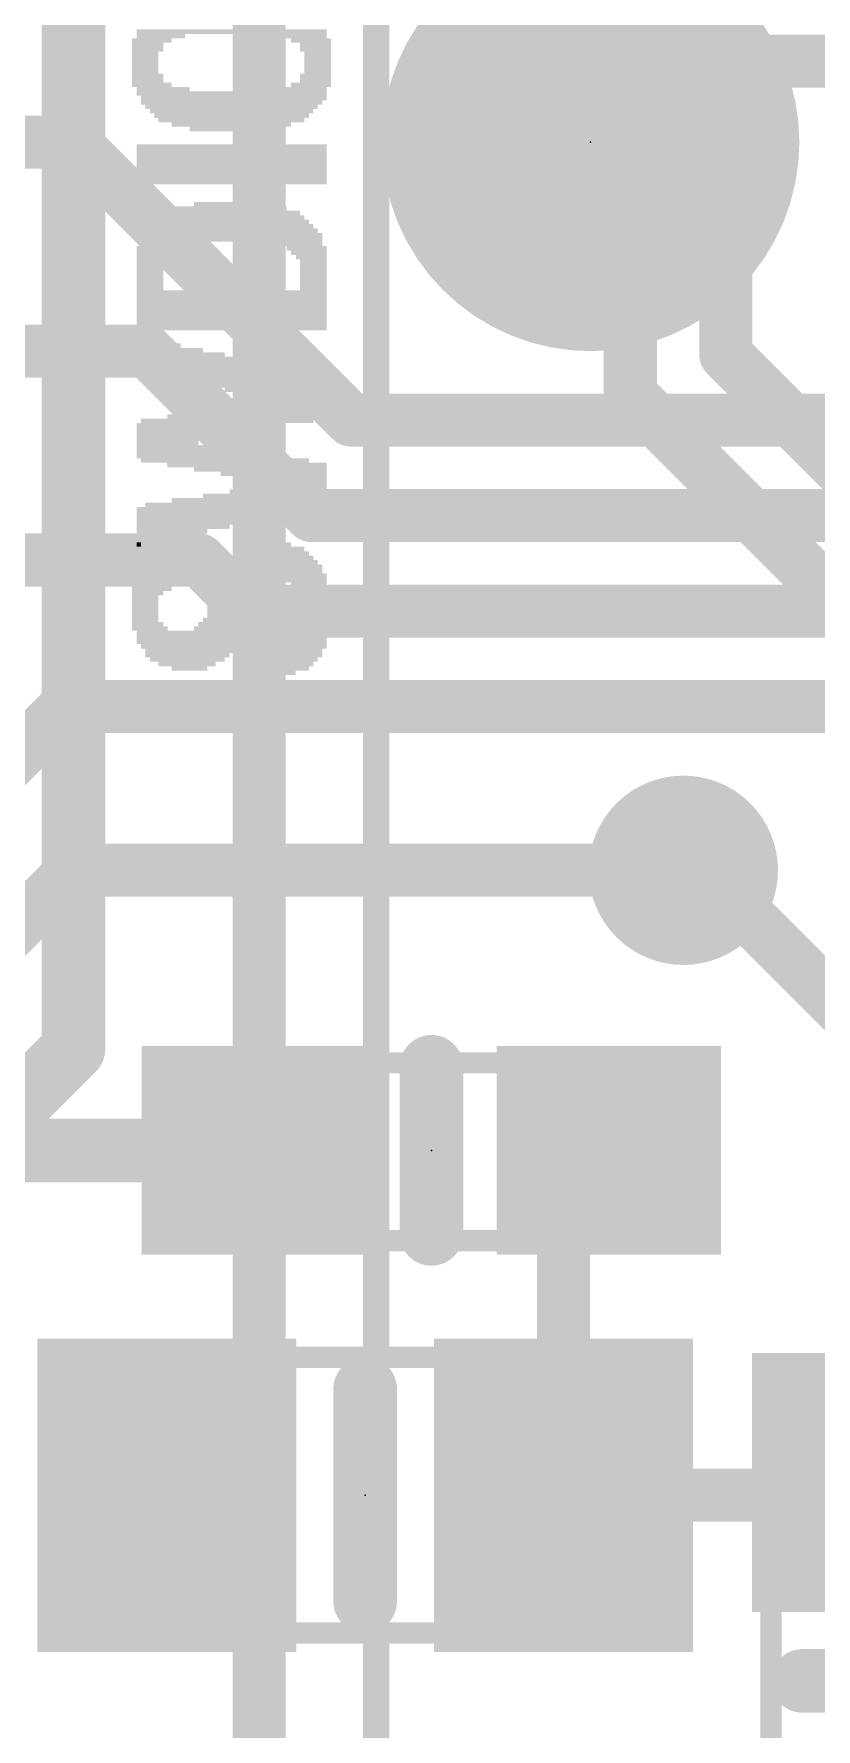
# Model space of a CAD drawing. Extents: x -59 to 59, y -28 to 22.
# Drawn here: x 16.56 to 20.3, y -5.69 to 2.42 of the extents above; entities that cross this region are included whole.
import ezdxf

# ---------------------------------------------------------------- set-up
doc = ezdxf.new("R2010")
doc.units = 0
for name, color, linetype in [('1', 12, 'CONTINUOUS'), ('16', 5, 'CONTINUOUS'), ('18', 110, 'CONTINUOUS'), ('200', 132, 'CONTINUOUS'), ('21', 40, 'CONTINUOUS'), ('22', 6, 'CONTINUOUS'), ('23', 53, 'CONTINUOUS'), ('51', 253, 'CONTINUOUS')]:
    doc.layers.add(name, color=color, linetype=linetype)

# ---------------------------------------------------------------- blocks, each defined once
blk = doc.blocks.new('RECT')
blk.add_solid([(-0.5, -0.5), (0.5, -0.5), (-0.5, 0.5), (0.5, 0.5)])
blk = doc.blocks.new('PIE')
at = {"const_width": 0.5}
blk.add_lwpolyline([(0, -0.25, 1), (0, 0.25, 1), (0, -0.25)], format="xyb", dxfattribs=at)
blk = doc.blocks.new('ROUNDV')
at = {"const_width": 0.5}
blk.add_lwpolyline([(0, -0.25, 1), (0, 0.25, 1), (0, -0.25)], format="xyb", dxfattribs=at)

msp = doc.modelspace()

# ---------------------------------------------------------------- linework, layer by layer
at = {"layer": '1'}
for points, const_width in [([(19.2245, 1.905), (19.6128, 2.2933)], 0.254), ([(19.6128, 2.2933), (31.9627, 2.2933)], 0.254), ([(15.579, 1.905), (16.748, 1.905)], 0.254), ([(16.748, 1.905), (18.0782, 0.5748)], 0.254), ([(15.579, 0.905), (17.1014, 0.905)], 0.254), ([(17.1014, 0.905), (17.8888, 0.1176)], 0.254), ([(18.0782, 0.5748), (20.4343, 0.5748)], 0.254), ([(17.8888, 0.1176), (20.6237, 0.1176)], 0.254), ([(15.605, -0.095), (17.351, -0.095)], 0.254), ([(17.351, -0.095), (17.5956, -0.3396)], 0.254), ([(17.5956, -0.3396), (20.8131, -0.3396)], 0.254), ([(16.415, -1.095), (16.7132, -0.7968)], 0.254), ([(16.7132, -0.7968), (21.0024, -0.7968)], 0.254), ([(16.748, -1.5802), (16.24, -2.0882)], 0.254), ([(19.669, -1.5802), (16.748, -1.5802)], 0.254), ([(17.6125, -2.921), (16.2626, -2.921)], 0.3048), ([(19.3125, -2.921), (19.095, -3.1385)], 0.254), ([(19.095, -3.1385), (19.095, -4.572)], 0.254), ([(19.095, -4.572), (20.6875, -4.572)], 0.254)]:
    msp.add_lwpolyline(points, dxfattribs=dict(at, const_width=const_width))
for points, const_width in [([(19.6128, 2.3568, 1), (19.6128, 2.2298)], 0.127), ([(19.6577, 2.2484, 1), (19.5679, 2.3382)], 0.127), ([(16.7929, 1.9499, 1), (16.7031, 1.8601)], 0.127), ([(16.748, 1.8415, 1), (16.748, 1.9685)], 0.127), ([(19.1796, 1.9499, 1), (19.2694, 1.8601)], 0.127), ([(17.1463, 0.9499, 1), (17.0565, 0.8601)], 0.127), ([(17.1014, 0.8415, 1), (17.1014, 0.9685)], 0.127), ([(18.0782, 0.6383, 1), (18.0782, 0.5113)], 0.127), ([(18.0333, 0.5299, 1), (18.1231, 0.6197)], 0.127), ([(17.8888, 0.1811, 1), (17.8888, 0.0541)], 0.127), ([(17.8439, 0.0727, 1), (17.9337, 0.1625)], 0.127), ([(17.3959, -0.0501, 1), (17.3061, -0.1399)], 0.127), ([(17.351, -0.1585, 1), (17.351, -0.0315)], 0.127), ([(17.5956, -0.2761, 1), (17.5956, -0.4031)], 0.127), ([(17.5507, -0.3845, 1), (17.6405, -0.2947)], 0.127), ([(16.7132, -0.7333, 1), (16.7132, -0.8603)], 0.127), ([(16.7581, -0.8417, 1), (16.6683, -0.7519)], 0.127), ([(16.748, -1.5167, 1), (16.748, -1.6437)], 0.127), ([(16.7929, -1.6251, 1), (16.7031, -1.5353)], 0.127), ([(19.669, -1.6437, 1), (19.669, -1.5167)], 0.127), ([(17.6125, -2.9972, 1), (17.6125, -2.8448)], 0.1524), ([(19.3574, -2.9659, 1), (19.2676, -2.8761)], 0.127), ([(19.1585, -3.1385, 1), (19.0315, -3.1385)], 0.127), ([(19.0501, -3.0936, 1), (19.1399, -3.1834)], 0.127), ([(19.095, -4.5085, 1), (19.095, -4.6355)], 0.127), ([(19.0315, -4.572, 1), (19.1585, -4.572)], 0.127)]:
    msp.add_lwpolyline(points, format="xyb", dxfattribs=dict(at, const_width=const_width))
at = {"layer": '16'}
for points, const_width in [([(19.415, 13.208), (19.415, 0.6985)], 0.254), ([(16.748, -2.4356), (16.748, 9.525)], 0.3048), ([(19.8722, 0.8879), (19.8722, 7.8573)], 0.254), ([(17.637, 5.461), (17.637, -10.287)], 0.254), ([(23.2312, -2.4711), (19.8722, 0.8879)], 0.254), ([(23.0418, -2.9283), (19.415, 0.6985)], 0.254), ([(19.669, -1.5802), (19.7593, -1.5802)], 0.254), ([(23.1321, -4.953), (19.7593, -1.5802)], 0.254), ([(16.058, -3.1256), (16.748, -2.4356)], 0.3048)]:
    msp.add_lwpolyline(points, dxfattribs=dict(at, const_width=const_width))
for points, const_width in [([(19.9171, 0.9328, 1), (19.8273, 0.843)], 0.127), ([(19.8087, 0.8879, 1), (19.9357, 0.8879)], 0.127), ([(19.4599, 0.7434, 1), (19.3701, 0.6536)], 0.127), ([(19.3515, 0.6985, 1), (19.4785, 0.6985)], 0.127), ([(19.669, -1.5167, 1), (19.669, -1.6437)], 0.127), ([(19.8042, -1.5353, 1), (19.7144, -1.6251)], 0.127), ([(19.7593, -1.6437, 1), (19.7593, -1.5167)], 0.127), ([(16.8019, -2.4895, 1), (16.6941, -2.3817)], 0.1524), ([(16.6718, -2.4356, 1), (16.8242, -2.4356)], 0.1524)]:
    msp.add_lwpolyline(points, format="xyb", dxfattribs=dict(at, const_width=const_width))
at = {"layer": '21', "const_width": 0.3048}
for points in [[(18.4625, -3.321), (18.4625, -2.521)], [(18.145, -5.08), (18.145, -4.064)], [(20.2405, -5.461), (21.2565, -5.461)]]:
    msp.add_lwpolyline(points, dxfattribs=at)
at = {"layer": '21', "const_width": 0.1524}
for points in [[(18.5387, -2.521, 1), (18.3863, -2.521)], [(18.3863, -3.321, 1), (18.5387, -3.321)], [(18.2212, -4.064, 1), (18.0688, -4.064)], [(18.0688, -5.08, 1), (18.2212, -5.08)], [(20.2405, -5.3848, 1), (20.2405, -5.5372)]]:
    msp.add_lwpolyline(points, format="xyb", dxfattribs=at)
at = {"layer": '22', "const_width": 0.127}
msp.add_lwpolyline([(18.1975, 5.416), (18.1975, -21.784)], dxfattribs=at)
at = {"layer": '23'}
for p in [(19.2245, 1.905), (18.4625, -2.921), (18.145, -4.572)]:
    msp.add_point(p, dxfattribs=at)
at = {"layer": '51', "const_width": 0.1016}
for points in [[(18.8185, -2.502), (18.1065, -2.502)], [(18.8185, -3.353), (18.1065, -3.353)], [(18.501, -3.912), (17.764, -3.912)], [(20.0885, -5.842), (20.0885, -5.08)], [(18.526, -5.232), (17.764, -5.232)]]:
    msp.add_lwpolyline(points, dxfattribs=at)
at = {"layer": '51', "const_width": 0.0508}
for points in [[(18.1065, -2.4766, 1), (18.1065, -2.5274)], [(18.8185, -2.5274, 1), (18.8185, -2.4766)], [(18.1065, -3.3276, 1), (18.1065, -3.3784)], [(18.8185, -3.3784, 1), (18.8185, -3.3276)], [(17.764, -3.8866, 1), (17.764, -3.9374)], [(18.501, -3.9374, 1), (18.501, -3.8866)], [(20.1139, -5.08, 1), (20.0631, -5.08)], [(17.764, -5.2066, 1), (17.764, -5.2574)], [(18.526, -5.2574, 1), (18.526, -5.2066)]]:
    msp.add_lwpolyline(points, format="xyb", dxfattribs=at)

# ---------------------------------------------------------------- block references
at = {"layer": '1', "xscale": 2, "yscale": 2}
msp.add_blockref('PIE', (19.2245, 1.905), dxfattribs=at)
at = {"layer": '1', "xscale": 1.075, "rotation": 180}
for p in [(17.6125, -2.921), (19.3125, -2.921)]:
    msp.add_blockref('RECT', p, dxfattribs=at)
at = {"layer": '1', "xscale": 1.24, "yscale": 1.5}
for p, rotation in [((17.195, -4.572), 180), ((19.095, -4.572), 180), ((20.7485, -4.511), 90)]:
    msp.add_blockref('RECT', p, dxfattribs=dict(at, rotation=rotation))
at = {"layer": '18', "xscale": 0.9064, "yscale": 0.9064}
msp.add_blockref('ROUNDV', (19.669, -1.5802), dxfattribs=at)
msp.add_blockref('ROUNDV', (19.669, -1.5802), dxfattribs=at)
at = {"layer": '200'}
for p, xscale, yscale in [((17.5057, 2.4342), 0.9093, 0.0211), ((17.1234, 2.3918), 0.1905, 0.0211), ((17.1031, 2.3707), 0.1499, 0.0211), ((17.1031, 2.3495), 0.1499, 0.0213), ((17.1666, 2.413), 0.2311, 0.0213), ((17.8435, 2.413), 0.2337, 0.0213), ((17.8854, 2.3918), 0.1905, 0.0211), ((17.907, 2.3707), 0.1473, 0.0211), ((17.907, 2.3495), 0.1473, 0.0213), ((17.0917, 2.3283), 0.127, 0.0211), ((17.0917, 2.3072), 0.127, 0.0211), ((17.0917, 2.286), 0.127, 0.0213), ((17.0917, 2.2648), 0.127, 0.0211), ((17.9172, 2.3283), 0.127, 0.0211), ((17.9172, 2.3072), 0.127, 0.0211), ((17.9172, 2.286), 0.127, 0.0213), ((17.9172, 2.2648), 0.127, 0.0211), ((17.0917, 2.2437), 0.127, 0.0211), ((17.1031, 2.2225), 0.1499, 0.0213), ((17.1031, 2.2013), 0.1499, 0.0211), ((17.907, 2.2225), 0.1473, 0.0213), ((17.907, 2.2013), 0.1473, 0.0211), ((17.9172, 2.2437), 0.127, 0.0211), ((17.1234, 2.1802), 0.1905, 0.0211), ((17.178, 2.159), 0.254, 0.0213), ((17.5057, 2.1378), 0.9093, 0.0211), ((17.5158, 2.1167), 0.889, 0.0211), ((17.8435, 2.159), 0.2337, 0.0213), ((17.8854, 2.1802), 0.1905, 0.0211), ((17.5057, 2.0955), 0.8687, 0.0213), ((17.5044, 2.0743), 0.8255, 0.0211), ((17.5057, 2.0532), 0.7823, 0.0211), ((17.5057, 2.032), 0.7417, 0.0213), ((17.5044, 2.0108), 0.6985, 0.0211), ((17.5044, 1.9897), 0.5715, 0.0211), ((17.5057, 1.9685), 0.4013, 0.0213), ((17.5057, 1.8838), 0.9093, 0.0211), ((17.5057, 1.8627), 0.9093, 0.0211), ((17.5057, 1.8415), 0.9093, 0.0213), ((17.5057, 1.8203), 0.9093, 0.0211), ((17.5057, 1.7992), 0.9093, 0.0211), ((17.5057, 1.778), 0.9093, 0.0213), ((17.5057, 1.7568), 0.9093, 0.0211), ((17.5057, 1.7357), 0.9093, 0.0211), ((17.5057, 1.7145), 0.9093, 0.0213), ((17.4943, 1.5452), 0.7188, 0.0211), ((17.5057, 1.5663), 0.6553, 0.0211), ((17.4943, 1.5875), 0.5512, 0.0213), ((17.4943, 1.6087), 0.3378, 0.0211), ((17.5057, 1.4605), 0.8687, 0.0213), ((17.4943, 1.5028), 0.8052, 0.0211), ((17.5044, 1.4817), 0.8255, 0.0211), ((17.4955, 1.524), 0.762, 0.0213), ((17.1348, 1.3758), 0.1676, 0.0211), ((17.1463, 1.397), 0.1905, 0.0213), ((17.1882, 1.4182), 0.2337, 0.0211), ((17.5057, 1.4393), 0.8687, 0.0211), ((17.8232, 1.4182), 0.2337, 0.0211), ((17.8651, 1.397), 0.1905, 0.0213), ((17.8753, 1.3758), 0.1702, 0.0211), ((17.1145, 1.3335), 0.127, 0.0213), ((17.1145, 1.3123), 0.127, 0.0211), ((17.1145, 1.2912), 0.127, 0.0211), ((17.1247, 1.3547), 0.1473, 0.0211), ((17.8867, 1.3547), 0.1473, 0.0211), ((17.8968, 1.3335), 0.127, 0.0213), ((17.8968, 1.3123), 0.127, 0.0211), ((17.8968, 1.2912), 0.127, 0.0211), ((17.1145, 1.27), 0.127, 0.0213), ((17.1145, 1.2488), 0.127, 0.0211), ((17.1145, 1.2277), 0.127, 0.0211), ((17.8968, 1.27), 0.127, 0.0213), ((17.8968, 1.2488), 0.127, 0.0211), ((17.8968, 1.2277), 0.127, 0.0211), ((17.1145, 1.2065), 0.127, 0.0213), ((17.5057, 1.1853), 0.9093, 0.0211), ((17.5057, 1.1642), 0.9093, 0.0211), ((17.5057, 1.143), 0.9093, 0.0213), ((17.8968, 1.2065), 0.127, 0.0213), ((17.5057, 1.1218), 0.9093, 0.0211), ((17.5057, 1.1007), 0.9093, 0.0211), ((17.5057, 1.0795), 0.9093, 0.0213), ((17.5057, 1.0583), 0.9093, 0.0211), ((17.5057, 1.0372), 0.9093, 0.0211), ((17.5057, 1.016), 0.9093, 0.0213), ((17.1564, 0.9313), 0.2108, 0.0211), ((17.2618, 0.889), 0.4216, 0.0213), ((17.1031, 0.9525), 0.1041, 0.0213), ((17.2098, 0.9102), 0.3175, 0.0211), ((17.3253, 0.8678), 0.5486, 0.0211), ((17.432, 0.8255), 0.762, 0.0213), ((17.3787, 0.8467), 0.6553, 0.0211), ((17.4841, 0.8043), 0.8661, 0.0211), ((17.5158, 0.7832), 0.889, 0.0211), ((17.5895, 0.762), 0.7417, 0.0213), ((17.653, 0.7408), 0.6147, 0.0211), ((17.7165, 0.7197), 0.4877, 0.0211), ((17.7698, 0.6562), 0.381, 0.0211), ((17.7914, 0.6985), 0.3378, 0.0213), ((17.8333, 0.6773), 0.254, 0.0211), ((17.4841, 0.5715), 0.8255, 0.0213), ((17.5793, 0.5927), 0.762, 0.0211), ((17.6428, 0.6138), 0.635, 0.0211), ((17.7063, 0.635), 0.508, 0.0213), ((17.4003, 0.5503), 0.6985, 0.0211), ((17.3368, 0.5292), 0.5715, 0.0211), ((17.2733, 0.508), 0.4445, 0.0213), ((17.2098, 0.4868), 0.3175, 0.0211), ((17.1983, 0.4657), 0.2946, 0.0211), ((17.2618, 0.4445), 0.4216, 0.0213), ((17.3368, 0.4233), 0.5715, 0.0211), ((17.4003, 0.4022), 0.6985, 0.0211), ((17.4739, 0.381), 0.8052, 0.0213), ((17.5793, 0.3598), 0.762, 0.0211), ((17.6428, 0.3387), 0.635, 0.0211), ((17.7063, 0.3175), 0.508, 0.0213), ((17.7698, 0.2963), 0.381, 0.0211), ((17.7914, 0.254), 0.3378, 0.0213), ((17.8333, 0.2752), 0.254, 0.0211), ((17.526, 0.1693), 0.8687, 0.0211), ((17.5895, 0.1905), 0.7417, 0.0213), ((17.6644, 0.2117), 0.5918, 0.0211), ((17.7279, 0.2328), 0.4648, 0.0211), ((17.4955, 0.1482), 0.889, 0.0211), ((17.3888, 0.1058), 0.6756, 0.0211), ((17.3253, 0.0847), 0.5486, 0.0211), ((17.4422, 0.127), 0.7823, 0.0213), ((17.2199, 0.0423), 0.3378, 0.0211), ((17.2733, 0.0635), 0.4445, 0.0213), ((17.1666, 0.0212), 0.2311, 0.0211), ((17.1031, 0), 0.1041, 0.0213), ((17.0612, -0.0212), 0.0203, 0.0211), ((17.1983, -0.0847), 0.1676, 0.0211), ((17.2085, -0.0635), 0.1473, 0.0213), ((17.2301, -0.0423), 0.1041, 0.0211), ((17.7063, -0.0847), 0.381, 0.0211), ((17.7063, -0.0635), 0.3404, 0.0213), ((17.7063, -0.0423), 0.2946, 0.0211), ((17.7063, -0.0212), 0.1676, 0.0211), ((17.1666, -0.1693), 0.2311, 0.0211), ((17.1768, -0.127), 0.2108, 0.0213), ((17.1768, -0.1482), 0.2108, 0.0211), ((17.1869, -0.1058), 0.1905, 0.0211), ((17.7063, -0.1693), 0.508, 0.0211), ((17.7063, -0.1482), 0.4674, 0.0211), ((17.7063, -0.1058), 0.4216, 0.0211), ((17.7178, -0.127), 0.4445, 0.0213), ((17.1234, -0.2328), 0.1905, 0.0211), ((17.1031, -0.254), 0.1499, 0.0213), ((17.1666, -0.1905), 0.2311, 0.0213), ((17.1666, -0.2117), 0.2311, 0.0211), ((17.5362, -0.2328), 0.2134, 0.0211), ((17.5362, -0.254), 0.2134, 0.0213), ((17.7063, -0.1905), 0.508, 0.0213), ((17.5692, -0.2117), 0.2337, 0.0211), ((17.8753, -0.2117), 0.1702, 0.0211), ((17.8968, -0.2328), 0.1676, 0.0211), ((17.907, -0.254), 0.1473, 0.0213), ((17.0917, -0.2752), 0.127, 0.0211), ((17.0917, -0.2963), 0.127, 0.0211), ((17.0917, -0.3175), 0.127, 0.0213), ((17.4943, -0.3175), 0.2108, 0.0213), ((17.5158, -0.2752), 0.2134, 0.0211), ((17.5044, -0.2963), 0.1905, 0.0211), ((17.9172, -0.2752), 0.127, 0.0211), ((17.9172, -0.2963), 0.127, 0.0211), ((17.9172, -0.3175), 0.127, 0.0213), ((17.0917, -0.3387), 0.127, 0.0211), ((17.0917, -0.3598), 0.127, 0.0211), ((17.0917, -0.381), 0.127, 0.0213), ((17.1031, -0.4022), 0.1499, 0.0211), ((17.4625, -0.4022), 0.2337, 0.0211), ((17.4739, -0.381), 0.2108, 0.0213), ((17.4943, -0.3387), 0.2108, 0.0211), ((17.4841, -0.3598), 0.1905, 0.0211), ((17.907, -0.4022), 0.1473, 0.0211), ((17.9172, -0.3387), 0.127, 0.0211), ((17.9172, -0.3598), 0.127, 0.0211), ((17.9172, -0.381), 0.127, 0.0213), ((17.1133, -0.4233), 0.1702, 0.0211), ((17.305, -0.4445), 0.508, 0.0213), ((17.2936, -0.4657), 0.4851, 0.0211), ((17.2936, -0.4868), 0.4851, 0.0211), ((17.4422, -0.4233), 0.2337, 0.0211), ((17.8232, -0.4657), 0.2743, 0.0211), ((17.8232, -0.4868), 0.2743, 0.0211), ((17.8854, -0.4445), 0.1905, 0.0213), ((17.8968, -0.4233), 0.1676, 0.0211), ((17.2936, -0.508), 0.4445, 0.0213), ((17.3038, -0.5292), 0.4242, 0.0211), ((17.2936, -0.5503), 0.4039, 0.0211), ((17.2936, -0.5715), 0.3581, 0.0213), ((17.813, -0.5292), 0.254, 0.0211), ((17.813, -0.5503), 0.254, 0.0211), ((17.8232, -0.508), 0.2743, 0.0213), ((17.8016, -0.5715), 0.2311, 0.0213), ((17.2923, -0.5927), 0.2743, 0.0211), ((17.3038, -0.6138), 0.1702, 0.0211), ((17.7914, -0.5927), 0.2108, 0.0211), ((17.7495, -0.635), 0.127, 0.0213), ((17.7813, -0.6138), 0.1905, 0.0211)]:
    msp.add_blockref('RECT', p, dxfattribs=dict(at, xscale=xscale, yscale=yscale))
at = {"layer": '51'}
for p, xscale, yscale, rotation in [((17.8822, -2.9261), 0.5001, 0.95, 180), ((19.0507, -2.9261), 0.5001, 0.95, 180), ((17.4144, -4.5732), 0.7501, 1.4501, 180), ((18.8621, -4.5732), 0.7501, 1.4501, 180), ((20.7474, -4.7304), 0.7501, 1.4501, 90)]:
    msp.add_blockref('RECT', p, dxfattribs=dict(at, xscale=xscale, yscale=yscale, rotation=rotation))

doc.saveas('drawing.dxf')
